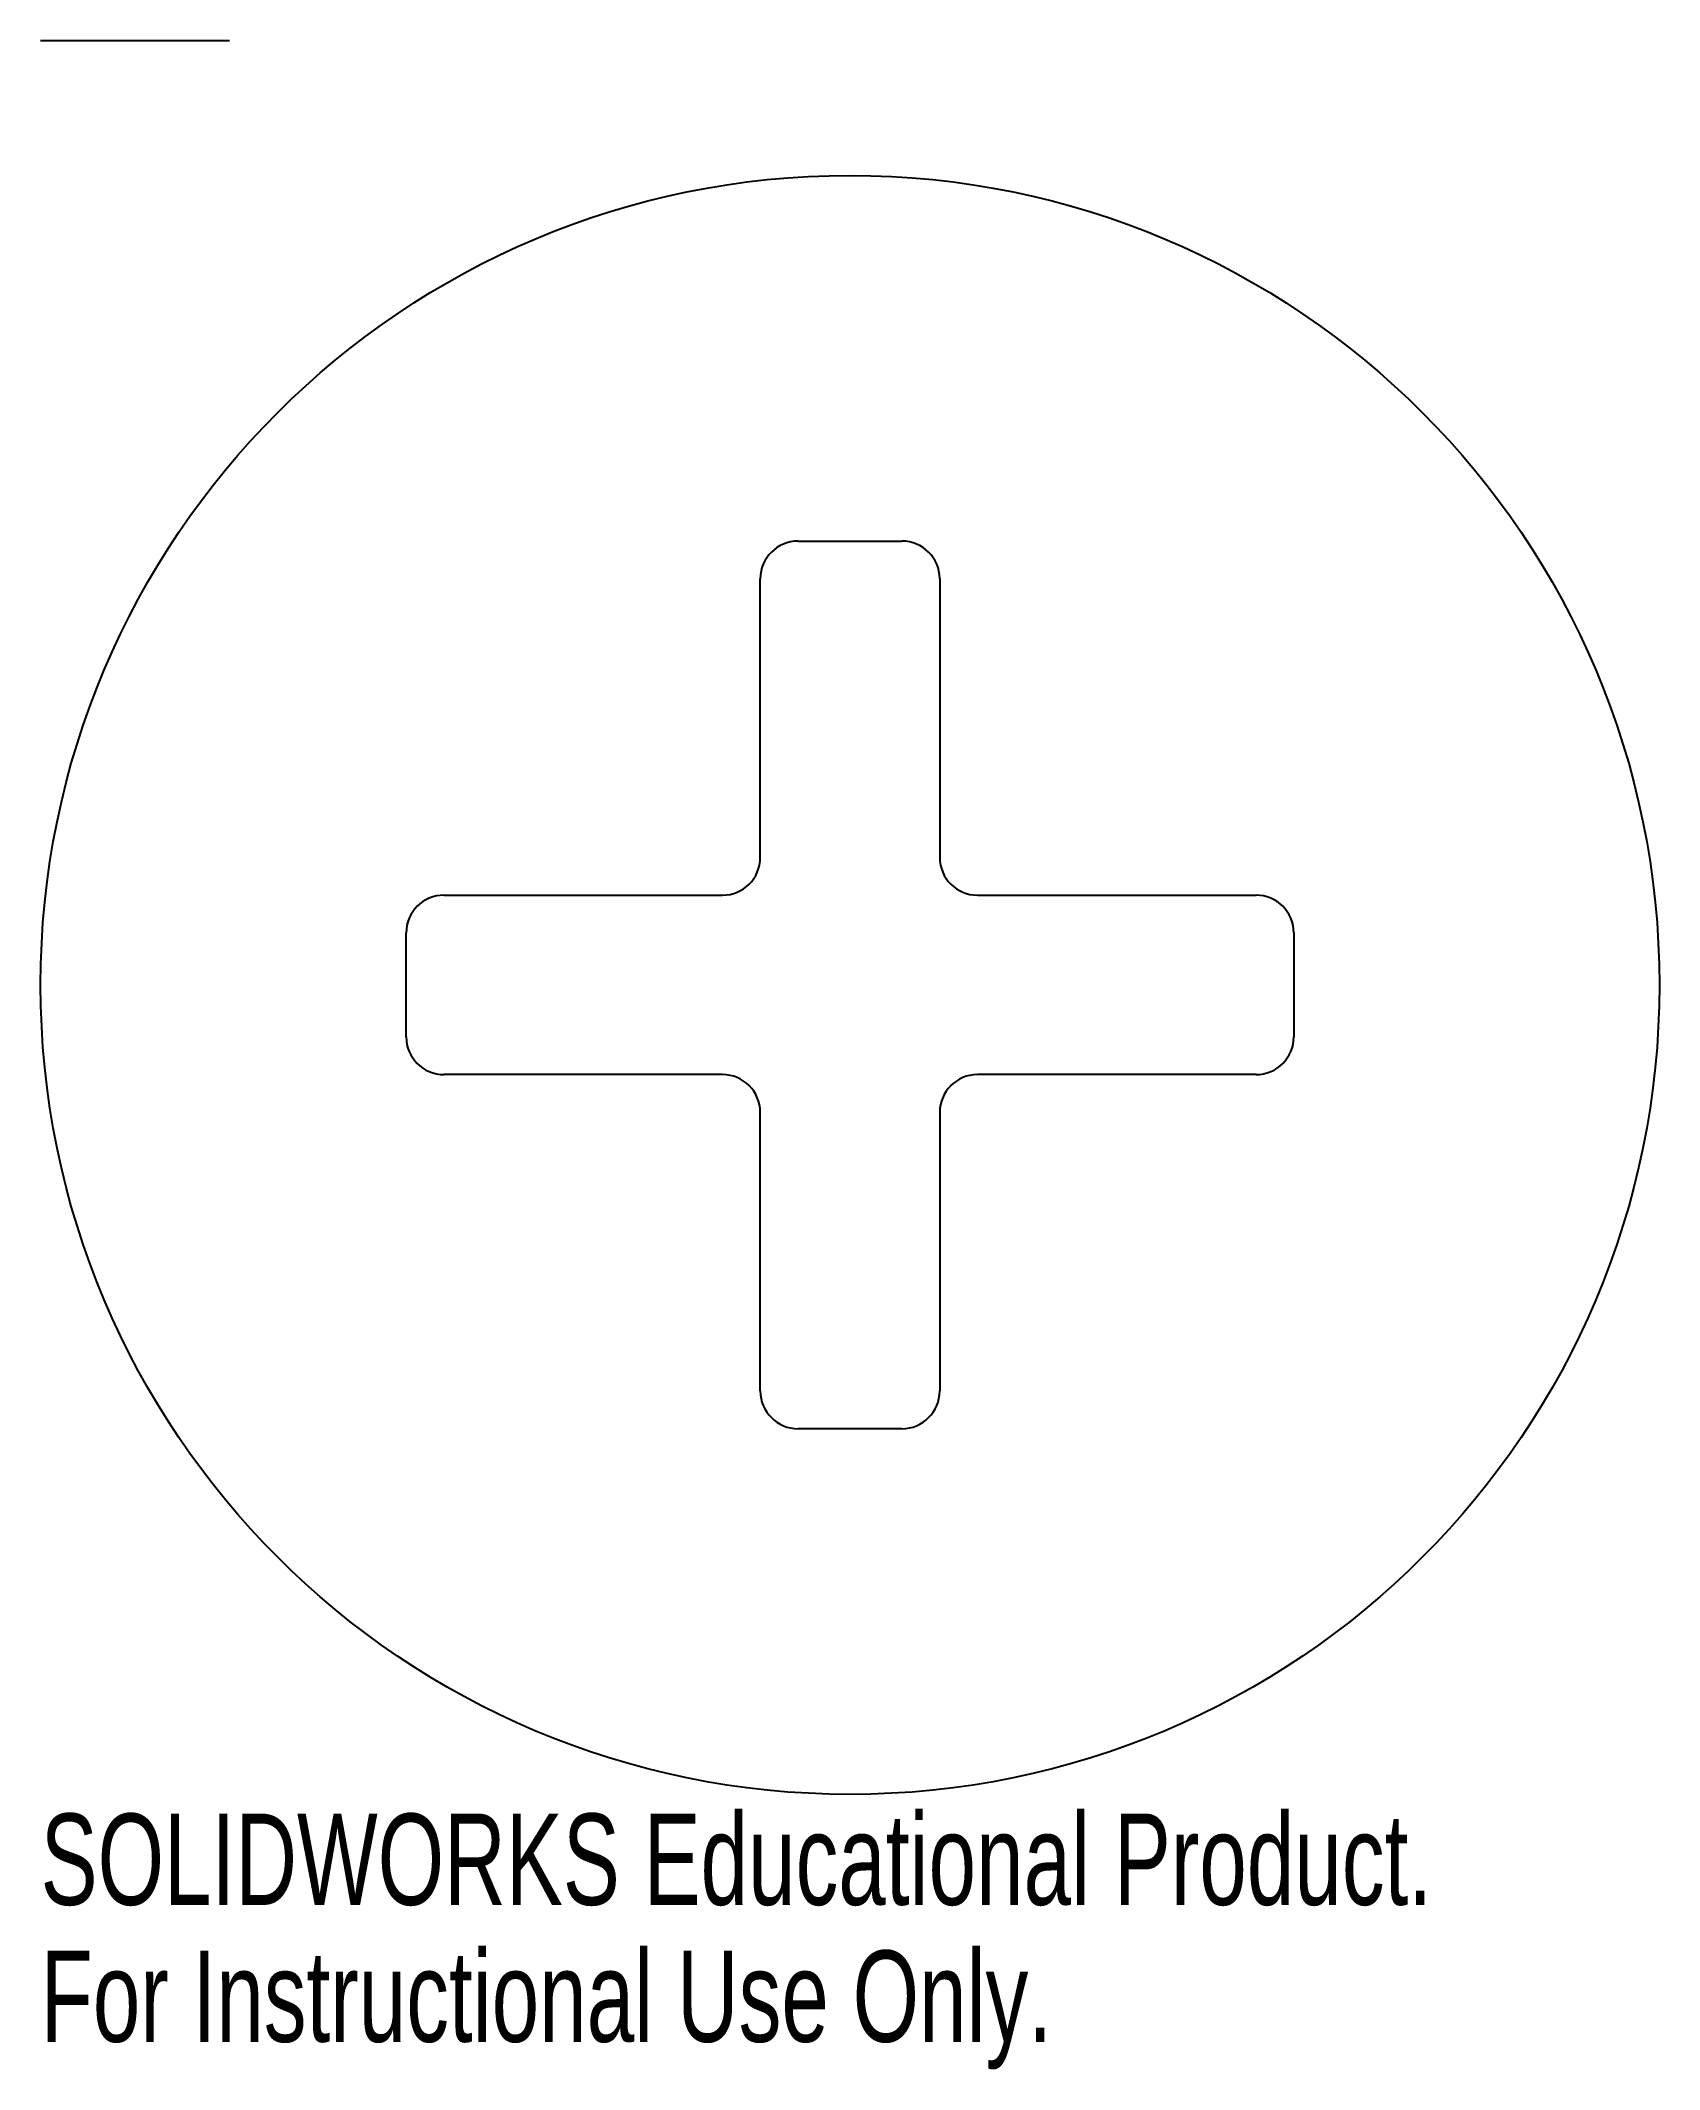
# Model space of a CAD drawing. Header units: millimetres. Extents: x -43 to 43, y -57 to 50.
import ezdxf

# ---------------------------------------------------------------- set-up
doc = ezdxf.new("R2010")
doc.units = ezdxf.units.MM
doc.styles.add('SLDTEXTSTYLE0', font='TXT', dxfattribs={"width": 0.7})

msp = doc.modelspace()

# ---------------------------------------------------------------- linework, layer by layer
at = {"color": 7, "linetype": 'Continuous'}
msp.add_line((-42.86, 50), (-32.86, 50), dxfattribs=at)
at = {"color": 7, "linetype": 'Continuous', "lineweight": 25}
for p, q in [((-2.75, 23.5), (2.75, 23.5)), ((-4.75, 6.75), (-4.75, 21.5)), ((4.75, 21.5), (4.75, 6.75)), ((-21.5, 4.75), (-6.75, 4.75)), ((6.75, 4.75), (21.5, 4.75)), ((-23.5, -2.75), (-23.5, 2.75)), ((23.5, 2.75), (23.5, -2.75)), ((-6.75, -4.75), (-21.5, -4.75)), ((21.5, -4.75), (6.75, -4.75)), ((-4.75, -21.5), (-4.75, -6.75)), ((4.75, -6.75), (4.75, -21.5)), ((2.75, -23.5), (-2.75, -23.5))]:
    msp.add_line(p, q, dxfattribs=at)
msp.add_circle((0, 0), 42.86, dxfattribs=at)
for centre, start, end in [((-2.75, 21.5), 90, 180), ((2.75, 21.5), 0, 90), ((-6.75, 6.75), 270, 0), ((6.75, 6.75), 180, 270), ((-21.5, 2.75), 90, 180), ((21.5, 2.75), 0, 90), ((-21.5, -2.75), 180, 270), ((21.5, -2.75), 270, 0), ((-6.75, -6.75), 0, 90), ((6.75, -6.75), 90, 180), ((-2.75, -21.5), 180, 270), ((2.75, -21.5), 270, 0)]:
    msp.add_arc(centre, 2, start, end, dxfattribs=at)

# ---------------------------------------------------------------- texts
at = {"color": 7, "linetype": 'Continuous', "char_height": 4.8336, "attachment_point": 1, "style": 'SLDTEXTSTYLE0'}
for s, insert in [('SOLIDWORKS Educational Product.', (-42.86, -43.88)), ('For Instructional Use Only.', (-42.86, -51.13))]:
    msp.add_mtext(s, dxfattribs=dict(at, insert=insert))

doc.saveas('drawing.dxf')
